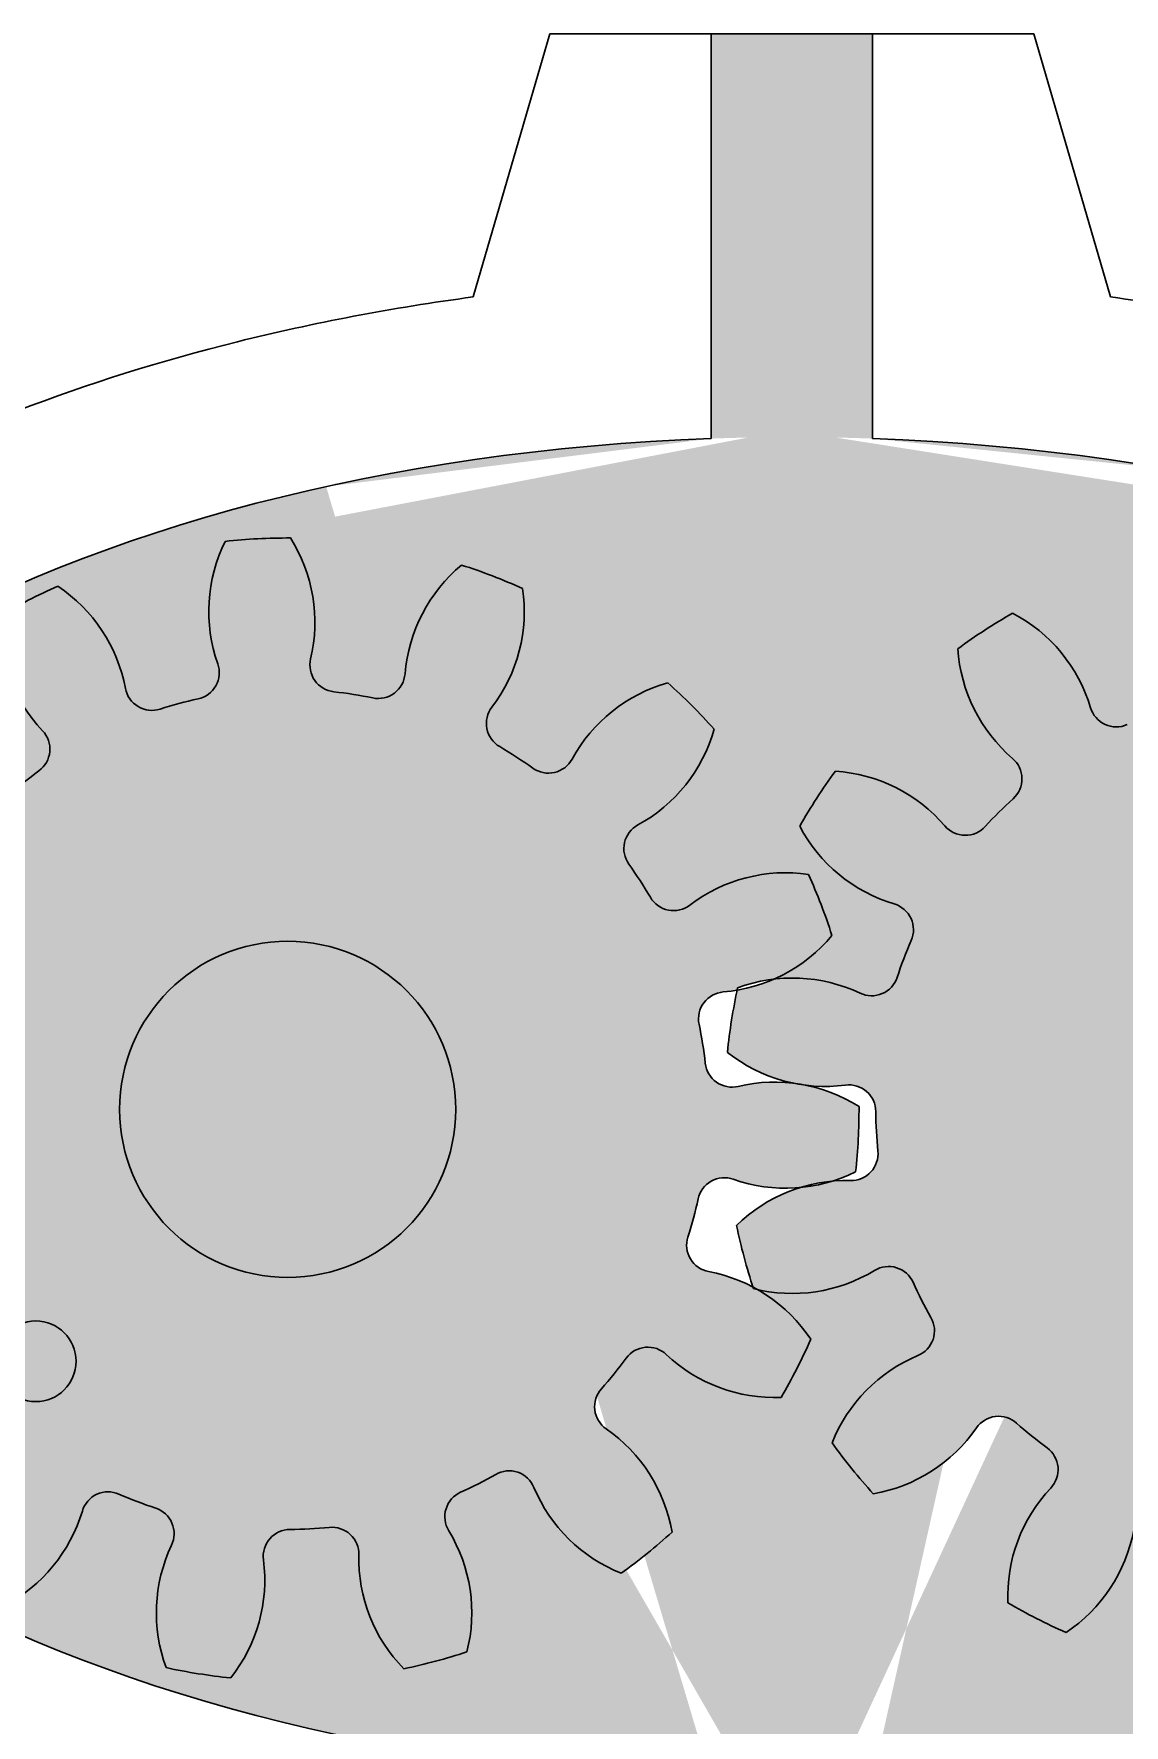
# Model space of a CAD drawing. Header units: millimetres. Extents: x -30196 to -29646, y -21694 to -21274.
# Drawn here: x -29963.09 to -29942.81, y -21410.48 to -21379.03 of the extents above; entities that cross this region are included whole.
import ezdxf

# ---------------------------------------------------------------- set-up
doc = ezdxf.new("R2010")
doc.units = ezdxf.units.MM
doc.layers.add('AM_8', color=1, linetype='Continuous', lineweight=25)

# ---------------------------------------------------------------- blocks, each defined once
blk = doc.blocks.new('e2')
at = {"lineweight": 30}
for centre, radius in [((0, 6.625), 0.75), ((0, 0), 3.125)]:
    blk.add_circle(centre, radius, dxfattribs=at)
at = {"color": 6, "lineweight": 30}
for centre, radius, start, end in [((0, 9.375), 2.93314621950437, 162.6540794131785, 208.362387718167), ((0, 0), 10.625, 122.7217919400385, 129.2782080599219), ((-6.966982738849765, 6.273099434616597), 2.93314621950437, 19.63761228198677, 65.345920586793), ((-3.813156028834783, 8.564488665400859), 2.93314621950437, 186.6540794132459, 232.3623877181557), ((-3.021033443939814, 7.744095375226607), 0.5, 291.3111536980895, 28.36238771816699), ((-3.733518465931411, 7.426876605582947), 0.5, 199.6376122819867, 296.6888463020224), ((0, 0), 7.8125, 111.3111536980895, 116.6888463020224), ((-5.909658736673009, 5.845818151985441), 0.5, 315.3111536980223, 52.36238771815568), ((0, 0), 10.625, 146.721791939949, 153.2782080599659), ((-8.916154840266245, 2.897034322264517), 2.93314621950437, 43.63761228185203, 89.34592058683705), ((0, 0), 7.8125, 135.3111536980223, 140.6888463020146), ((-6.966982738849765, 6.273099434616597), 2.93314621950437, 210.6540794131534, 256.3623877181242), ((-6.431521694670664, 5.266230619807175), 0.5, 223.6376122818521, 320.6888463020146), ((-7.776450346274942, 2.936745862669341), 0.5, 339.3111536980178, 76.36238771812424), ((0, 0), 7.8125, 159.3111536980179, 164.6888463019964), ((-9.323642769079015, -0.9799543431327038), 2.93314621950437, 67.63761228184867, 113.3459205869055), ((-8.017456393856264, 2.195005517667596), 0.5, 247.6376122818487, 344.6888463019965), ((0, 0), 10.625, 170.7217919400866, 177.2782080598584), ((-8.916154840266245, 2.897034322264517), 2.93314621950437, 234.6540794130817, 280.3623877180716), ((-8.298623044174747, -0.4801164657947083), 0.5, 3.311153698048589, 100.3623877180716), ((0, 0), 7.8125, 183.3111536980486, 188.6888463020397), ((0, 0), 7.8125, 351.3111536979603, 356.6888463019514), ((-8.217100046244013, -1.255755979484093), 0.5, 271.6376122819939, 8.68884630203973), ((8.217100046244013, -1.255755979484093), 0.5, 171.3111536979603, 268.3623877180061), ((-8.118988160480512, -4.6875), 2.93314621950437, 91.63761228199394, 137.3459205867088), ((8.118988160480512, -4.6875), 2.93314621950437, 42.65407941329116, 88.36238771800606), ((0, 0), 10.625, 194.7217919401221, 201.2782080599105), ((0, 0), 10.625, 338.7217919400895, 345.2782080598779), ((-9.323642769079015, -0.9799543431327038), 2.93314621950437, 258.654079413144, 304.3623877181518), ((-7.385888427110331, -3.813962295604142), 0.5, 27.3111536980692, 124.3623877181518), ((7.385888427110331, -3.813962295604142), 0.5, 55.63761228184823, 152.6888463019308), ((9.323642769079015, -0.9799543431327038), 2.93314621950437, 235.6376122818482, 281.3459205868559), ((0, 0), 7.8125, 207.3111536980692, 212.688846302026), ((0, 0), 7.8125, 327.311153697974, 332.6888463019308), ((-6.995932450627151, -4.489385859593312), 0.5, 295.6376122819009, 32.68884630202601), ((6.995932450627151, -4.489385859593312), 0.5, 147.311153697974, 244.3623877180991), ((-5.510486740240594, -7.584534322264517), 2.93314621950437, 115.6376122819009, 161.3459205867765), ((5.510486740240594, -7.584534322264517), 2.93314621950437, 18.65407941322349, 64.36238771809907), ((-8.118988160480512, -4.6875), 2.93314621950437, 282.6540794131773, 328.3623877180731), ((-5.196066602307837, -6.488339395746152), 0.5, 51.31115369800138, 148.3623877180731), ((0, 0), 7.8125, 231.3111536980014, 236.6888463019745), ((0, 0), 7.8125, 303.3111536980255, 308.6888463019986), ((5.196066602307837, -6.488339395746152), 0.5, 31.63761228192687, 128.6888463019986), ((8.118988160480512, -4.6875), 2.93314621950437, 211.6376122819269, 257.3459205868227), ((-4.565104578243336, -6.946760139788239), 0.5, 319.6376122819569, 56.68884630197451), ((4.565104578243336, -6.946760139788239), 0.5, 123.3111536980255, 220.3623877180431), ((0, 0), 10.625, 218.7217919400437, 225.2782080599095), ((0, 0), 10.625, 314.7217919400905, 321.2782080599563), ((-1.94917210141648, -9.170133756877476), 2.93314621950437, 139.637612281957, 185.3459205867506), ((-2.107797657183255, -8.040823669649399), 0.5, 75.3111536980353, 172.3623877181136), ((2.107797657183255, -8.040823669649399), 0.5, 7.637612281886358, 104.6888463019647), ((1.94917210141648, -9.170133756877476), 2.93314621950437, 354.6540794132494, 40.36238771804305), ((0, 0), 7.8125, 255.3111536980353, 260.6888463020459), ((-1.344928651607916, -8.202976482480153), 0.5, 343.637612281947, 80.68884630204585), ((1.344928651604278, -8.202976482480153), 0.5, 99.31115369795415, 196.362387718053), ((0, 0), 7.8125, 279.3111536979541, 284.6888463019647), ((-5.510486740240594, -7.584534322264517), 2.93314621950437, 306.6540794132307, 352.3623877181136), ((5.510486740240594, -7.584534322264517), 2.93314621950437, 187.6376122818864, 233.3459205867693), ((1.94917210141648, -9.170133756877476), 2.93314621950437, 163.637612281947, 209.3459205868645), ((-1.94917210141648, -9.170133756877476), 2.93314621950437, 330.6540794131356, 16.36238771805299), ((0, 0), 10.625, 242.7217919400751, 249.2782080600118), ((0, 0), 10.625, 290.7217919399882, 297.2782080599249), ((0, 0), 10.625, 266.7217919400488, 273.2782080599512)]:
    blk.add_arc(centre, radius, start, end, dxfattribs=at)
blk = doc.blocks.new('e1')
at = {"color": 6, "lineweight": 30}
for centre, radius, start, end in [((9.323642769079015, 0.9799543431327038), 2.93314621950437, 78.65407941314403, 124.3623877181518), ((0, 0), 10.625, 14.72179194012215, 21.27820805991046), ((8.118988160480512, 4.6875), 2.93314621950437, 271.6376122819939, 317.3459205867088), ((8.217100046244013, 1.255755979484093), 0.5, 91.63761228199394, 188.6888463020397), ((0, 0), 7.8125, 3.311153698048589, 8.68884630203973), ((8.298623044174747, 0.4801164657947083), 0.5, 183.3111536980486, 280.3623877180716), ((8.916154840266245, -2.897034322264517), 2.93314621950437, 54.65407941308165, 100.3623877180716), ((0, 0), 10.625, 350.7217919400866, 357.2782080598583), ((8.017456393856264, -2.195005517667596), 0.5, 67.63761228184867, 164.6888463019964), ((9.323642769079015, 0.9799543431327038), 2.93314621950437, 247.6376122818487, 293.3459205869054), ((0, 0), 7.8125, 339.3111536980178, 344.6888463019965), ((7.776450346274942, -2.936745862669341), 0.5, 159.3111536980179, 256.3623877181242), ((6.966982738849765, -6.273099434616597), 2.93314621950437, 30.65407941315344, 76.36238771812424), ((0, 0), 7.8125, 315.3111536980223, 320.6888463020146), ((6.431521694670664, -5.266230619807175), 0.5, 43.63761228185203, 140.6888463020146), ((8.916154840266245, -2.897034322264517), 2.93314621950437, 223.6376122818521, 269.3459205868371), ((0, 0), 10.625, 326.721791939949, 333.2782080599659), ((5.909658736673009, -5.845818151985441), 0.5, 135.3111536980223, 232.3623877181557), ((3.813156028834783, -8.564488665400859), 2.93314621950437, 6.65407941324589, 52.36238771815568), ((0, 0), 7.8125, 291.3111536980895, 296.6888463020224), ((3.733518465931411, -7.426876605579309), 0.5, 19.63761228198677, 116.6888463020224), ((-3.021033443939814, -7.744095375226607), 0.5, 331.6376122818331, 68.68884630191054), ((3.021033443939814, -7.744095375226607), 0.5, 111.3111536980895, 208.362387718167), ((6.966982738849765, -6.273099434616597), 2.93314621950437, 199.6376122819867, 245.345920586793), ((-0.3899559764831793, -8.303348155193817), 0.5, 87.31115369798731, 184.3623877180185), ((0, 0), 7.8125, 267.3111536979873, 272.6888463020127), ((0.3899559764831793, -8.303348155193817), 0.5, 355.6376122819815, 92.68884630201268), ((0, -9.375), 2.93314621950437, 151.637612281833, 197.3459205868215), ((0, -9.375), 2.93314621950437, 342.6540794131785, 28.36238771816699), ((-3.813156028834783, -8.564488665400859), 2.93314621950437, 318.6540794130806, 4.362387718018495), ((3.813156028834783, -8.564488665400859), 2.93314621950437, 175.6376122819815, 221.3459205869194), ((0, 0), 10.625, 302.7217919400385, 309.278208059922), ((0, 0), 10.625, 254.7217919401619, 261.2782080599951), ((0, 0), 10.625, 278.7217919400049, 285.278208059838)]:
    blk.add_arc(centre, radius, start, end, dxfattribs=at)
blk = doc.blocks.new('bloque')
at = {"lineweight": 30}
for p, q in [((0, 0), (-1.424977175935055, -4.892827157724241)), ((0, 0), (3, 0)), ((3, -7.526611502686137), (3, 0)), ((9, 0), (6, 0)), ((6, -7.526611502686137), (6, 0)), ((9, 0), (10.42489395416123, -4.892804138606152))]:
    blk.add_line(p, q, dxfattribs=at)
for start_param, end_param in [(4.777652692010582, 7.788717922348591), (7.919245345600376, 10.93031057593838)]:
    blk.add_ellipse((4.5, -20), major_axis=(-23, 0), ratio=0.5434782608695652, start_param=start_param, end_param=end_param, dxfattribs=at)
for points, knots in [([(-1.424977175935055, -4.892827157724241), (-2.92374984307753, -5.094320627144043), (-4.392543210138683, -5.37289196643178), (-8.645255426174117, -6.432437170700723), (-11.2722842330586, -7.435612314020545), (-15.06521450265427, -9.576656324050418), (-16.42673611589998, -10.55964519811459), (-18.45257975888308, -12.5020210928742), (-19.2043971713465, -13.40395006135441), (-20.38446822525293, -15.28782868452981), (-20.82888504589209, -16.25887438888094), (-21.39614839488422, -18.26121229485216), (-21.52762151860225, -19.2867053509035), (-21.46811855664782, -21.1458688821258), (-21.33368845879158, -21.9808187348608), (-20.86420823950903, -23.59477951697045), (-20.53031170042595, -24.37622394878417), (-19.45885908504715, -26.28472960739964), (-18.59953166810374, -27.35660344953067), (-16.57421024594078, -29.30050777413999), (-15.40496793785496, -30.17388008857233), (-12.10905730452941, -32.15533259020231), (-9.808747943650815, -33.13010370212942), (-5.441579504138645, -34.41730362859744), (-3.460828524464887, -34.83351373885307), (-1.425005756125756, -35.10717429929355)], [4.954980096992549, 4.954980096992549, 4.954980096992549, 4.954980096992549, 5.14224467141907, 5.14224467141907, 5.516773820272112, 5.516773820272112, 5.767563485023053, 5.767563485023053, 5.95497249159128, 5.95497249159128, 6.130104256674407, 6.130104256674407, 6.300325975215877, 6.300325975215877, 6.439882453339902, 6.439882453339902, 6.579438931463926, 6.579438931463926, 6.798754017790848, 6.798754017790848, 7.018069104117769, 7.018069104117769, 7.357002176123697, 7.357002176123697, 7.611391200057779, 7.611391200057779, 7.611391200057779, 7.611391200057779]), ([(10.42484451019845, -35.10721209830444), (11.91441853527067, -34.9068641142585), (13.37476723344298, -34.63041601725854), (17.60397979476693, -33.57988480106724), (20.21743791006884, -32.58656714215249), (24.03887028022291, -30.44389416907143), (25.43005596462899, -29.44168081774114), (27.48327340827018, -27.46528783822941), (28.23970494886089, -26.55134600424572), (29.46082918450702, -24.57781510845962), (29.92387908352248, -23.51846923797348), (30.42896334717079, -21.4971483727677), (30.52938015871405, -20.55217227409958), (30.45429271303874, -18.67053218636283), (30.28018119927947, -17.73616319130815), (29.68508334348371, -15.94137466405664), (29.26602055037438, -15.08148981551494), (28.22842159468564, -13.46177991677541), (27.6107926939294, -12.70129756363167), (26.21175471477909, -11.28181722449881), (25.42976790881221, -10.62186350349293), (22.98932009575583, -8.871309958620259), (21.15437719173133, -7.901518086306169), (17.13338834466049, -6.310230845701881), (14.94523935265534, -5.689449643919943), (11.92227924005419, -5.114576721487538), (11.17735176515271, -4.993993081028748), (10.42489395416123, -4.892804138606152)], [8.096574817785179, 8.096574817785179, 8.096574817785179, 8.096574817785179, 8.282704379671472, 8.282704379671472, 8.654963503444058, 8.654963503444058, 8.910868821484426, 8.910868821484426, 9.100243749331254, 9.100243749331254, 9.289618677178082, 9.289618677178082, 9.446354838403028, 9.446354838403028, 9.603090999627975, 9.603090999627975, 9.759827160852922, 9.759827160852922, 9.916563322077868, 9.916563322077868, 10.07329948330282, 10.07329948330282, 10.36613573622064, 10.36613573622064, 10.65897198913847, 10.65897198913847, 10.75298325868008, 10.75298325868008, 10.75298325868008, 10.75298325868008])]:
    blk.add_open_spline(points, degree=3, knots=knots, dxfattribs=at)

msp = doc.modelspace()

# ---------------------------------------------------------------- hatches: boundary and pattern name
at = {"layer": 'AM_8'}
h = msp.add_hatch(color=256, dxfattribs=at)
edge = h.paths.add_edge_path()
edge.add_arc((-29939.61425146647, -21399.02862589493), 7.8125, 132.3111536979901, 137.688846301992)
edge.add_arc((-29945.76134576889, -21393.43301262318), 0.5, 220.6376122810968, 317.68884630193065, ccw=False)
edge.add_arc((-29948.36656796488, -21395.66892636795), 2.93314621950437, 40.63761228199287, 86.34592058691814)
edge.add_arc((-29939.61425146647, -21399.02862589493), 10.625, 143.7217919400791, 150.2782080599522)
edge.add_arc((-29946.24337754009, -21392.39949982131), 2.93314621950437, 207.6540794132247, 253.3623877180488)
edge.add_arc((-29947.22634705485, -21395.68891677536), 0.5, -23.688846303049786, 73.36238771845728, ccw=False)
edge.add_arc((-29939.61425146647, -21399.02862589493), 7.8125, 156.3111536980932, 161.688846301994)
edge.add_arc((-29947.50584250225, -21396.41702730904), 0.5, 244.6376122811592, 341.6888463021008, ccw=False)
edge.add_arc((-29948.97640335479, -21399.51927548471), 2.93314621950437, 64.6376122819356, 96.67383844714716)
edge.add_arc((-29950.50171489198, -21393.92263494167), 2.93314621950437, 293.8164833529543, 320.3459205869374)
edge.add_arc((-29958.36425146647, -21399.02862589494), 10.625, 17.72179194007453, 24.27820805995537)
edge.add_arc((-29949.10467327339, -21397.56205278519), 2.93314621950437, 81.65407941329197, 127.3623877180206)
edge.add_arc((-29951.18809250657, -21394.83334296857), 0.5, 210.3111536979036, 307.3623877181894, ccw=False)
edge.add_arc((-29958.36425146647, -21399.02862589494), 7.8125, 30.31115369803434, 35.68884630197336)
edge.add_arc((-29951.61286300003, -21394.17925376803), 0.5, 118.63761228231681, 215.6888463020827, ccw=False)
edge.add_arc((-29953.2582605132, -21391.16608932045), 2.93314621950437, 298.63761228197, 344.3459205868692)
edge.add_arc((-29958.36425146647, -21399.02862589494), 10.625, 41.72179194005035, 48.2782080599366)
edge.add_arc((-29950.50171489198, -21393.92263494167), 2.93314621950437, 105.65407941315, 151.3623877179959)
edge.add_arc((-29953.51487933955, -21392.2772374285), 0.5, 234.3111536984992, 331.3623877180491, ccw=False)
edge.add_arc((-29958.36425146647, -21399.02862589494), 7.8125, 54.31115369795217, 59.68884630197913)
edge.add_arc((-29954.1689685401, -21391.85246693504), 0.5, 142.637612282395, 239.688846301886, ccw=False)
edge.add_arc((-29956.89767835672, -21389.76904770186), 2.93314621950437, 322.6376122818797, 368.3459205867474)
edge.add_arc((-29958.36425146647, -21399.02862589494), 10.625, 65.72179193999905, 72.27820805995688)
edge.add_arc((-29953.2582605132, -21391.16608932045), 2.93314621950437, 129.6540794132173, 175.3623877180168)
edge.add_arc((-29956.68016666845, -21390.88850828872), 0.5, 258.3111536974504, 355.3623877181755, ccw=False)
edge.add_arc((-29958.36425146647, -21399.02862589494), 7.8125, 78.31115369803803, 83.68884630198114)
edge.add_arc((-29957.45047661108, -21390.76650317958), 0.5, 166.6376122822001, 263.6888463020471, ccw=False)
edge.add_arc((-29960.79068001431, -21389.97307127348), 2.93314621950437, 346.6376122819193, 392.3459205868536)
edge.add_arc((-29958.36425146647, -21399.02862589494), 10.625, 89.72179194008099, 96.27820805995691)
edge.add_arc((-29956.89767835672, -21389.76904770186), 2.93314621950437, 153.6540794132856, 199.3623877179851)
edge.add_arc((-29960.13664755835, -21390.90727943369), 0.5, -77.6888463017089, 19.362387718009415, ccw=False)
edge.add_arc((-29958.36425146647, -21399.02862589494), 7.8125, 102.3111536979854, 107.6888463019957)
edge.add_arc((-29960.88998465595, -21391.10913550063), 0.5, 190.6376122824313, 287.6888463022643, ccw=False)
edge.add_arc((-29964.26413013256, -21391.74288250628), 2.93314621950437, 10.63761228184604, 56.34592058680513)
edge.add_line((-29962.63864659075, -21389.30133586526), (-29962.76314985592, -21389.01800235614))
edge.add_ellipse((-29948.98925146646, -21399.02862589494), major_axis=(23, 0), ratio=0.5434782608695652, start_angle=93.73933523152238, end_angle=126.78866297668921, ccw=False)
edge.add_line((-29950.48925146646, -21386.55523739763), (-29950.48925146646, -21379.02862589494))
edge.add_line((-29950.48925146646, -21379.02862589494), (-29947.48925146646, -21379.02862589494))
edge.add_line((-29947.48925146646, -21379.02862589494), (-29947.48925146646, -21386.55523739763))
edge.add_ellipse((-29948.98925146646, -21399.02862589494), major_axis=(23, 0), ratio=0.5434782608695652, start_angle=59.70366953337128, end_angle=86.26066476847751, ccw=False)
edge.add_line((-29937.3863879631, -21388.23577762582), (-29937.45567944821, -21388.62520377325))
edge.add_arc((-29935.35809053141, -21390.67543973067), 2.93314621950437, 135.6540794131845, 181.3623877180565)
edge.add_arc((-29938.79026624537, -21390.75706590873), 0.5, -95.68884630191462, 1.3623877179056194, ccw=False)
edge.add_arc((-29939.61425146647, -21399.02862589493), 7.8125, 84.31115369798388, 89.68884630200058)
edge.add_arc((-29939.56910935612, -21390.71624847088), 0.5, 172.6376122824488, 269.68884630227376, ccw=False)
edge.add_arc((-29942.97395099346, -21390.27630939652), 2.93314621950437, 352.6376122818319, 398.3459205868756)
edge.add_arc((-29939.61425146647, -21399.02862589493), 10.625, 95.7217919400744, 102.2782080599633)
edge.add_arc((-29939.12360187669, -21389.66647400661), 2.93314621950437, 159.6540794132222, 205.3623877181895)
edge.add_arc((-29942.22585005236, -21391.13703485915), 0.5, -71.68884630157402, 25.362387718107016, ccw=False)
edge.add_arc((-29939.61425146647, -21399.02862589493), 7.8125, 108.3111536979723, 113.6888463019664)
edge.add_arc((-29942.95396058604, -21391.41653030656), 0.5, 196.6376122823416, 293.6888463021188, ccw=False)
edge.add_arc((-29946.24337754009, -21392.39949982131), 2.93314621950437, 16.63761228181503, 62.34592058699111)
edge.add_arc((-29939.61425146647, -21399.02862589493), 10.625, 119.7217919401621, 126.2782080599209)
edge.add_arc((-29942.97395099346, -21390.27630939652), 2.93314621950437, 183.6540794130818, 229.3623877181536)
edge.add_arc((-29945.20986473822, -21392.88153159251), 0.5, -47.68884630165002, 49.36238771804392, ccw=False)
h = msp.add_hatch(color=4, dxfattribs=at)
edge = h.paths.add_edge_path()
edge.add_arc((-29951.07850807781, -21404.92850456103), 2.93314621950437, 202.6376122818162, 248.3459205868626)
edge.add_arc((-29958.36425146647, -21399.02862589494), 10.625, 305.7217919400875, 312.2782080599392)
edge.add_arc((-29954.10809053141, -21407.3818120592), 2.93314621950437, 9.654079413078014, 55.3623877181037)
edge.add_arc((-29952.1567452287, -21404.55714491526), 0.5, 138.3111536970682, 235.3623877177321, ccw=False)
edge.add_arc((-29958.36425146647, -21399.02862589494), 7.8125, 318.3111536980512, 323.6888463020019)
edge.add_arc((-29951.66593073347, -21403.95103949072), 0.5, 46.63761228148633, 143.6888463023534, ccw=False)
edge.add_arc((-29949.30869684501, -21401.45505444278), 2.93314621950437, 226.6376122819628, 272.3459205869411)
edge.add_arc((-29958.36425146647, -21399.02862589494), 10.625, 329.7217919401145, 336.2782080599304)
edge.add_arc((-29951.07850807781, -21404.92850456103), 2.93314621950437, 33.65407941319487, 60.36088839552434)
edge.add_arc((-29948.97640335479, -21399.51927548471), 2.93314621950437, 257.1654176263754, 301.3623877180794)
edge.add_arc((-29947.18962515399, -21402.45081375423), 0.5, 24.311153698042915, 121.36238771801919, ccw=False)
edge.add_arc((-29939.61425146647, -21399.02862589493), 7.8125, 204.3111536980215, 209.6888463019546)
edge.add_arc((-29946.83555253672, -21403.14572039261), 0.5, -67.36238771796002, 29.688846302399895, ccw=False)
edge.add_arc((-29945.51413013256, -21406.31436928359), 2.93314621950437, 112.6376122818162, 158.3459205868626)
edge.add_arc((-29939.61425146647, -21399.02862589493), 10.625, 215.7217919400875, 222.2782080599392)
edge.add_arc((-29947.96743763073, -21403.28478682999), 2.93314621950437, 279.654079413078, 325.3623877180633)
edge.add_arc((-29945.14277048679, -21405.2361321327), 0.5, 48.31115369706822, 145.3623877179691, ccw=False)
edge.add_arc((-29939.61425146647, -21399.02862589493), 7.8125, 228.3111536980512, 233.6888463020019)
edge.add_arc((-29944.53666506225, -21405.72694662793), 0.5, -43.36238771851362, 53.688846302353284, ccw=False)
edge.add_arc((-29942.04068001431, -21408.08418051639), 2.93314621950437, 136.6376122819628, 182.3459205869411)
edge.add_arc((-29939.61425146647, -21399.02862589493), 10.625, 239.7217919401145, 246.2782080599303)
edge.add_arc((-29945.51413013256, -21406.31436928359), 2.93314621950437, 303.6540794131949, 349.3623877180841)
edge.add_arc((-29942.13998465595, -21406.94811628924), 0.5, 72.31115369654412, 169.3623877179785, ccw=False)
edge.add_arc((-29939.61425146647, -21399.02862589493), 7.8125, 252.3111536980805, 257.6888463019941)
edge.add_arc((-29941.38664755835, -21407.14997235618), 0.5, -19.362387717222816, 77.68884630202729, ccw=False)
edge.add_arc((-29938.14767835672, -21408.28820408801), 2.93314621950437, 160.6376122818808, 206.3459205868417)
edge.add_arc((-29939.61425146647, -21399.02862589493), 10.625, 263.7217919400474, 270.2782080599386)
edge.add_arc((-29942.04068001431, -21408.08418051639), 2.93314621950437, 327.6540794131844, 373.3623877180642)
edge.add_arc((-29938.70047661108, -21407.2907486103), 0.5, 96.31115369836732, 193.3623877178963, ccw=False)
edge.add_arc((-29939.61425146647, -21399.02862589493), 7.8125, 276.3111536979923, 281.6888463019881)
edge.add_arc((-29937.93016666845, -21407.16874350116), 0.5, 4.637612282273722, 101.68884630214143, ccw=False)
edge.add_arc((-29934.5082605132, -21406.89116246942), 2.93314621950437, 184.6376122819066, 230.3459205869375)
edge.add_arc((-29939.61425146647, -21399.02862589493), 10.625, 287.7217919400745, 294.2782080599554)
edge.add_arc((-29938.14767835672, -21408.28820408801), 2.93314621950437, 351.6540794132919, 397.3623877180206)
edge.add_arc((-29935.4189685401, -21406.20478485483), 0.5, 120.31115369790359, 217.3623877181894, ccw=False)
edge.add_arc((-29939.61425146647, -21399.02862589493), 7.8125, 300.3111536980343, 305.6888463020106)
edge.add_arc((-29934.76487933955, -21405.78001436137), 0.5, 28.637612282150712, 125.68884630208271, ccw=False)
edge.add_arc((-29931.75171489198, -21404.1346168482), 2.93314621950437, 208.63761228197, 254.3459205868692)
edge.add_arc((-29939.61425146647, -21399.02862589493), 10.625, 311.7217919400504, 318.2782080599366)
edge.add_arc((-29934.5082605132, -21406.89116246942), 2.93314621950437, 15.65407941314998, 61.36238771796758)
edge.add_arc((-29932.86286300003, -21403.87799802185), 0.5, 144.3111536990809, 241.3623877180491, ccw=False)
edge.add_arc((-29939.61425146647, -21399.02862589493), 7.8125, 324.3111536979522, 329.6888463019791)
edge.add_arc((-29932.43809250657, -21403.22390882131), 0.5, 52.637612282395025, 149.688846301886, ccw=False)
edge.add_arc((-29930.35467327339, -21400.49519900469), 2.93314621950437, 232.6376122818797, 278.3459205867474)
edge.add_arc((-29939.61425146647, -21399.02862589493), 10.625, 335.721791939999, 342.2782080599314)
edge.add_arc((-29931.75171489198, -21404.1346168482), 2.93314621950437, 39.65407941301724, 85.36238771801682)
edge.add_arc((-29931.47413386025, -21400.71271069295), 0.5, 168.3111536974504, 265.36238771817546, ccw=False)
edge.add_arc((-29939.61425146647, -21399.02862589493), 7.8125, 348.3111536980381, 353.6888463019811)
edge.add_arc((-29931.35212875111, -21399.94240075032), 0.5, 76.63761228220011, 173.6888463020471, ccw=False)
edge.add_arc((-29930.55869684501, -21396.6021973471), 2.93314621950437, 256.6376122819193, 302.3459205868536)
edge.add_arc((-29939.61425146647, -21399.02862589493), 10.625, 359.7217919400809, 366.2782080599569)
edge.add_arc((-29930.35467327339, -21400.49519900469), 2.93314621950437, 63.65407941328566, 109.3623877179851)
edge.add_arc((-29931.49290500522, -21397.25622980305), 0.5, 192.3111536982911, 289.36238771800936, ccw=False)
edge.add_arc((-29939.61425146647, -21399.02862589493), 7.8125, 12.31115369798546, 17.6888463019957)
edge.add_arc((-29931.69476107216, -21396.50289270545), 0.5, 100.63761228243118, 197.6888463022643, ccw=False)
edge.add_arc((-29932.32850807781, -21393.12874722884), 2.93314621950437, 280.637612281846, 326.3459205868249)
edge.add_arc((-29939.61425146647, -21399.02862589493), 10.625, 23.72179194009551, 30.27820805996594)
edge.add_arc((-29930.55869684501, -21396.6021973471), 2.93314621950437, 87.65407941328058, 133.3623877181319)
edge.add_arc((-29932.91593073347, -21394.10621229916), 0.5, 216.3111536982294, 313.3623877179581, ccw=False)
edge.add_arc((-29939.61425146647, -21399.02862589493), 7.8125, 36.3111536979608, 41.68884630200638)
edge.add_arc((-29933.4067452287, -21393.50010687461), 0.5, 124.6376122822679, 221.6888463020319, ccw=False)
edge.add_arc((-29935.35809053141, -21390.67543973067), 2.93314621950437, 304.6376122818963, 350.3459205870607)
edge.add_arc((-29939.61425146636, -21399.0286258948), 10.62499999982308, 47.72179194013462, 53.35289369541317)
edge.add_arc((-29932.87559170653, -21392.75883527497), 2.289573104635588, 99.97914953868988, 160.6383961482626)
edge.add_arc((-29935.49715696879, -21391.80732482469), 0.5, 240.3111536983244, 337.36238771850526, ccw=False)
edge.add_arc((-29939.61425146647, -21399.02862589493), 7.8125, 60.311153697999, 65.68884630197856)
edge.add_arc((-29936.19206360717, -21391.45325220741), 0.5, 148.6376122824148, 245.6888463019572, ccw=False)
edge.add_arc((-29939.12360187669, -21389.66647400661), 2.93314621950437, 328.6376122818466, 374.3459205867367)
edge.add_arc((-29939.61425146647, -21399.02862589493), 10.625, 71.72179194003985, 78.27820805994182)
edge.add_line((-29937.45567944821, -21388.62520377325), (-29937.3863879631, -21388.23577762582))
edge.add_ellipse((-29948.98925146646, -21399.02862589494), major_axis=(23, 0), ratio=0.5434782608695652, start_angle=273.7393352315225, end_angle=419.70366953337134, ccw=False)
edge.add_line((-29947.48925146646, -21411.50201439226), (-29947.48925146646, -21419.02862589494))
edge.add_line((-29947.48925146646, -21419.02862589494), (-29950.48925146646, -21419.02862589494))
edge.add_line((-29950.48925146646, -21419.02862589494), (-29950.48925146646, -21411.50201439226))
edge.add_ellipse((-29948.98925146646, -21399.02862589494), major_axis=(23, 0), ratio=0.5434782608695652, start_angle=126.78866297668921, end_angle=266.2606647684775, ccw=False)
edge.add_line((-29962.76314985592, -21389.01800235614), (-29962.63864659075, -21389.30133586526))
edge.add_arc((-29958.36425146647, -21399.02862589494), 10.625, 113.7217919400955, 120.2782080599659)
edge.add_arc((-29960.79068001431, -21389.97307127348), 2.93314621950437, 177.6540794132806, 223.3623877181319)
edge.add_arc((-29963.28666506225, -21392.33030516194), 0.5, -53.688846301770525, 43.362387717958086, ccw=False)
edge.add_arc((-29958.36425146647, -21399.02862589494), 7.8125, 126.3111536979608, 131.6888463020064)
edge.add_arc((-29963.89277048679, -21392.82111965717), 0.5, 214.6376122822679, 311.6888463020319, ccw=False)
edge.add_arc((-29966.71743763073, -21394.77246495988), 2.93314621950437, 34.6376122818963, 80.3459205871188)
edge.add_arc((-29958.36425146666, -21399.02862589477), 10.62499999974242, 137.7217919401557, 143.2924475083939)
edge.add_arc((-29964.65047458483, -21392.31426908264), 2.261209019701503, 189.2498516159429, 250.8270681130204)
edge.add_arc((-29965.58555253672, -21394.91153139726), 0.5, -29.688846301675483, 67.36238771850532, ccw=False)
edge.add_arc((-29958.36425146647, -21399.02862589494), 7.8125, 150.311153697999, 155.6888463019786)
edge.add_arc((-29965.93962515399, -21395.60643803564), 0.5, 238.6376122824148, 335.6888463019572, ccw=False)
edge.add_arc((-29967.72640335479, -21398.53797630516), 2.93314621950437, 58.63761228184666, 104.3459205867368)
edge.add_arc((-29958.36425146647, -21399.02862589494), 10.625, 161.7217919400399, 168.2782080599418)
edge.add_arc((-29966.71743763073, -21394.77246495988), 2.93314621950437, 225.6540794131845, 271.3623877180565)
edge.add_arc((-29966.63581145268, -21398.20464067384), 0.5, -5.688846301914623, 91.36238771790562, ccw=False)
edge.add_arc((-29958.36425146647, -21399.02862589494), 7.8125, 174.3111536979839, 179.6888463020006)
edge.add_arc((-29966.67662889052, -21398.98348378459), 0.5, 262.6376122824488, 359.68884630227376, ccw=False)
edge.add_arc((-29967.11656796488, -21402.38832542193), 2.93314621950437, 82.63761228183192, 128.3459205868756)
edge.add_arc((-29958.36425146647, -21399.02862589494), 10.625, 185.7217919400744, 192.2782080599633)
edge.add_arc((-29967.72640335479, -21398.53797630516), 2.93314621950437, 249.6540794132222, 295.3623877181591)
edge.add_arc((-29966.25584250226, -21401.64022448084), 0.5, 18.311153698690816, 115.36238771773029, ccw=False)
edge.add_arc((-29958.36425146647, -21399.02862589494), 7.8125, 198.3111536979723, 203.6888463019663)
edge.add_arc((-29965.97634705485, -21402.36833501451), 0.5, -73.36238771765841, 23.68884630211869, ccw=False)
edge.add_arc((-29964.99337754009, -21405.65775196856), 2.93314621950437, 106.637612281815, 152.3459205869911)
edge.add_arc((-29958.36425146647, -21399.02862589494), 10.625, 209.7217919401621, 216.2782080599209)
edge.add_arc((-29967.11656796488, -21402.38832542193), 2.93314621950437, 273.6540794130818, 319.3623877181536)
edge.add_arc((-29964.51134576889, -21404.62423916669), 0.5, 42.31115369834998, 139.3623877180439, ccw=False)
edge.add_arc((-29958.36425146647, -21399.02862589494), 7.8125, 222.31115369799, 227.688846301992)
edge.add_arc((-29963.95986473822, -21405.17572019736), 0.5, -49.36238771890322, 47.68884630193071, ccw=False)
edge.add_arc((-29961.72395099346, -21407.78094239335), 2.93314621950437, 130.6376122819929, 176.345920586719)
edge.add_arc((-29958.36425146647, -21399.02862589494), 10.625, 233.7217919399969, 240.2782080599522)
edge.add_arc((-29964.99337754009, -21405.65775196856), 2.93314621950437, 297.6540794132247, 343.3623877180488)
edge.add_arc((-29961.70396058604, -21406.64072148332), 0.5, 66.31115369695021, 163.3623877184573, ccw=False)
edge.add_arc((-29958.36425146647, -21399.02862589494), 7.8125, 246.3111536980932, 251.6888463020024)
edge.add_arc((-29960.97585005237, -21406.92021693073), 0.5, -25.362387718285618, 71.68884630170498, ccw=False)
edge.add_arc((-29957.87360187669, -21408.39077778326), 2.93314621950437, 154.6376122819356, 200.3459205867778)
edge.add_arc((-29958.36425146647, -21399.02862589494), 10.625, 257.7217919400367, 264.2782080599432)
edge.add_arc((-29961.72395099346, -21407.78094239335), 2.93314621950437, 321.6540794132242, 367.3623877180362)
edge.add_arc((-29958.31910935612, -21407.34100331899), 0.5, 90.31115369730941, 187.3623877183246, ccw=False)
edge.add_arc((-29958.36425146647, -21399.02862589494), 7.8125, 270.3111536980261, 275.6888463019869)
edge.add_arc((-29957.54026624537, -21407.30018588115), 0.5, -1.3623877170721244, 95.68884630237079, ccw=False)
edge.add_arc((-29954.10809053141, -21407.3818120592), 2.93314621950437, 178.6376122818014, 224.345920586618)
edge.add_arc((-29958.36425146647, -21399.02862589494), 10.625, 281.7217919399581, 288.2782080599167)
edge.add_arc((-29957.87360187669, -21408.39077778326), 2.93314621950437, 345.6540794131591, 391.3623877180793)
edge.add_arc((-29954.94206360717, -21406.60399958246), 0.5, 114.3111536980428, 211.3623877180192, ccw=False)
edge.add_arc((-29958.36425146647, -21399.02862589494), 7.8125, 294.3111536980214, 299.6888463019546)
edge.add_arc((-29954.24715696879, -21406.24992696519), 0.5, 22.63761228203998, 119.68884630239981, ccw=False)
h = msp.add_hatch(color=59, dxfattribs=at)
edge = h.paths.add_edge_path()
edge.add_arc((-29957.54026624537, -21407.30018588115), 0.5000000000018842, -1.3623877179056194, 95.68884630191462, ccw=False)
edge.add_arc((-29954.10809053141, -21407.38181205921), 2.933146219503506, 178.6376122818724, 224.3459205867647)
edge.add_arc((-29958.36425146647, -21399.02862589494), 10.62499999999931, 281.7217919400582, 288.2782080599601)
edge.add_arc((-29957.87360187669, -21408.39077778327), 2.933146219508241, 345.654079413401, 391.3623877182747)
edge.add_arc((-29954.94206360717, -21406.60399958246), 0.5000000000058391, 114.3111536980428, 211.3623877175852, ccw=False)
edge.add_arc((-29958.36425146645, -21399.02862589493), 7.812500000000492, 294.3111536978426, 299.6888463018223)
edge.add_arc((-29954.24715696878, -21406.24992696519), 0.4999999999990156, 22.63761228165521, 119.68884630203769, ccw=False)
edge.add_arc((-29951.07850807781, -21404.92850456103), 2.933146219504011, 202.6376122819092, 248.345920586915)
edge.add_arc((-29958.36425146651, -21399.02862589497), 10.62500000000521, 305.7217919403588, 312.2782080601477)
edge.add_arc((-29954.10809053142, -21407.38181205919), 2.933146219498093, 9.654079412669583, 55.36238771776674)
edge.add_arc((-29952.1567452287, -21404.55714491526), 0.4999999999963591, 138.3111536980021, 235.362387718312, ccw=False)
edge.add_arc((-29958.36425146648, -21399.02862589495), 7.81250000000153, 318.3111536981066, 323.6888463021511)
edge.add_arc((-29951.66593073347, -21403.95103949072), 0.5000000000039106, 46.63761228234512, 143.6888463020174, ccw=False)
edge.add_arc((-29949.308696845, -21401.45505444278), 2.933146219501216, 226.6376122816643, 272.3459205865093)
edge.add_arc((-29958.36425146645, -21399.02862589491), 10.62499999999724, 329.721791939859, 336.2782080597292)
edge.add_arc((-29951.07850807782, -21404.92850456103), 2.933146219504235, 33.65407941293865, 60.36088839526874)
edge.add_arc((-29948.97640335481, -21399.5192754847), 2.933146219502981, 255.65407941352112, 257.1654176267376, ccw=False)
edge.add_arc((-29939.61425146657, -21399.02862589462), 10.62500000000194, 198.1190590441409, 198.278208061691, ccw=False)
edge.add_arc((-29951.07850807781, -21404.92850456103), 2.933146219503068, 62.24094801361669, 79.36238771815397)
edge.add_arc((-29950.44476107216, -21401.55435908443), 0.499999999996943, 162.3111536973385, 259.3623877174918, ccw=False)
edge.add_arc((-29958.36425146648, -21399.02862589497), 7.812500000002401, 342.3111536982829, 347.6888463022923)
edge.add_arc((-29950.24290500523, -21400.80102198682), 0.5000000000022067, 70.63761228159728, 167.68884630162, ccw=False)
edge.add_arc((-29949.10467327338, -21397.56205278519), 2.933146219503283, 250.6376122819478, 275.2846258227858)
edge.add_arc((-29947.96743763073, -21403.28478682999), 2.93314621950484, 95.28462582285653, 107.19443710598529, ccw=False)
edge.add_arc((-29949.1046732734, -21397.56205278519), 2.933146219504591, 287.19443710621, 296.3459205869369)
edge.add_arc((-29958.36425146647, -21399.02862589489), 10.62499999999905, 353.7217919397896, 360.278208059664)
edge.add_arc((-29949.30869684501, -21401.45505444278), 2.933146219504533, 57.65407941308639, 78.64529551718165)
edge.add_arc((-29948.36656796486, -21395.66892636795), 2.933146219507306, 258.645295516903, 262.85860002862216, ccw=False)
edge.add_arc((-29949.308696845, -21401.45505444278), 2.933146219504593, 82.85860002904522, 103.3623877181498)
edge.add_arc((-29950.1021287511, -21398.11485103955), 0.5000000000026024, 186.3111536979071, 283.3623877173943, ccw=False)
edge.add_arc((-29958.36425146646, -21399.02862589496), 7.812500000000438, 6.311153698154388, 11.68884630209802)
edge.add_arc((-29950.22413386025, -21397.34454109692), 0.5000000000013847, 94.63761228182449, 191.6888463025496, ccw=False)
edge.add_arc((-29950.50171489194, -21393.92263494167), 2.933146219499937, 274.6376122811982, 279.7341028482307)
edge.add_arc((-29939.61425146645, -21399.02862589488), 10.62500000000298, 167.7217919403218, 167.9668564604561, ccw=False)
edge.add_arc((-29948.97640335479, -21399.5192754847), 2.933146219501345, 96.67383844722599, 110.34592058686911, ccw=False)
edge.add_arc((-29950.50171489198, -21393.92263494168), 2.933146219502653, 293.8164833530481, 320.3459205868827)
edge.add_arc((-29958.36425146648, -21399.02862589489), 10.62499999999504, 17.72179193977631, 24.2782080597362)
edge.add_arc((-29949.10467327338, -21397.56205278518), 2.933146219509378, 81.6540794134532, 127.3623877183328)
edge.add_arc((-29951.18809250657, -21394.83334296857), 0.499999999999683, 210.3111536979036, 307.3623877172737, ccw=False)
edge.add_arc((-29958.36425146645, -21399.02862589497), 7.812499999999183, 30.31115369828593, 35.68884630231457)
edge.add_arc((-29951.61286300003, -21394.17925376803), 0.500000000003131, 118.63761228195091, 215.6888463009191, ccw=False)
edge.add_arc((-29953.25826051321, -21391.16608932045), 2.933146219509759, 298.6376122820948, 344.3459205868692)
edge.add_arc((-29958.36425146649, -21399.02862589492), 10.62500000000028, 41.72179193992492, 48.27820805981117)
edge.add_arc((-29950.50171489198, -21393.92263494167), 2.933146219505664, 105.65407941315, 151.3623877180923)
edge.add_arc((-29953.51487933956, -21392.2772374285), 0.4999999999983307, 234.3111536982559, 331.3623877180491, ccw=False)
edge.add_arc((-29958.36425146646, -21399.02862589494), 7.812499999999444, 54.31115369804832, 59.6888463020252)
edge.add_arc((-29954.1689685401, -21391.85246693504), 0.5000000000010988, 142.6376122818107, 239.6888463020964, ccw=False)
edge.add_arc((-29956.89767835672, -21389.76904770186), 2.933146219505164, 322.6376122819794, 368.3459205867081)
edge.add_arc((-29958.36425146653, -21399.02862589492), 10.62499999999893, 65.72179193969222, 72.27820805957197)
edge.add_arc((-29953.2582605132, -21391.16608932045), 2.933146219503843, 129.6540794130172, 175.3623877180226)
edge.add_arc((-29956.68016666845, -21390.88850828872), 0.5000000000008705, 258.31115369826693, 355.36238771776, ccw=False)
edge.add_arc((-29958.36425146647, -21399.02862589494), 7.812500000001889, 78.31115369798577, 83.68884630198114)
edge.add_arc((-29957.45047661108, -21390.76650317958), 0.4999999999996478, 166.6376122821037, 263.6888463016328, ccw=False)
edge.add_arc((-29960.7906800143, -21389.97307127348), 2.933146219502533, 346.6376122819885, 392.3459205869136)
edge.add_arc((-29958.36425146648, -21399.02862589494), 10.62500000000302, 89.721791939983, 96.27820805987245)
edge.add_arc((-29956.89767835672, -21389.76904770186), 2.933146219505129, 153.654079413222, 199.3623877181863)
edge.add_arc((-29960.13664755835, -21390.9072794337), 0.4999999999991439, -77.68884630193838, 19.362387717616002, ccw=False)
edge.add_arc((-29958.36425146643, -21399.02862589493), 7.812500000001667, 102.3111536983096, 107.6888463022234)
edge.add_arc((-29960.88998465595, -21391.10913550063), 0.5000000000025793, 190.6376122820215, 287.6888463034559, ccw=False)
edge.add_arc((-29964.26413013256, -21391.74288250628), 2.933146219504153, 10.63761228191588, 56.34592058680513)
edge.add_arc((-29958.36425146646, -21399.02862589493), 10.62499999999829, 113.7217919401393, 120.278208059956)
edge.add_arc((-29960.7906800143, -21389.97307127349), 2.933146219500833, 177.6540794127807, 223.3623877177329)
edge.add_arc((-29963.28666506225, -21392.33030516195), 0.4999999999957841, -53.6888463018596, 43.36238771911991, ccw=False)
edge.add_arc((-29958.36425146647, -21399.02862589494), 7.812499999996171, 126.3111536979766, 131.6888463019288)
edge.add_arc((-29963.89277048679, -21392.82111965717), 0.5000000000018128, 214.637612281794, 311.6888463026205, ccw=False)
edge.add_arc((-29966.71743763074, -21394.77246495987), 2.933146219502828, 34.63761228183782, 80.34592058684001)
edge.add_arc((-29958.36425146661, -21399.02862589471), 10.62499999974276, 137.7217919404473, 143.2924475088177)
edge.add_arc((-29964.65047458482, -21392.31426908265), 2.261209019698847, 189.2498516158668, 250.8270681130773)
edge.add_arc((-29965.58555253672, -21394.91153139725), 0.5000000000004214, -29.688846302761988, 67.36238771757519, ccw=False)
edge.add_arc((-29958.36425146648, -21399.02862589495), 7.812499999998941, 150.3111536979262, 155.6888463018593)
edge.add_arc((-29965.93962515399, -21395.60643803564), 0.5000000000004056, 238.6376122819808, 335.6888463019572, ccw=False)
edge.add_arc((-29967.72640335478, -21398.53797630516), 2.933146219504881, 58.63761228210267, 104.3459205870474)
edge.add_arc((-29958.36425146646, -21399.02862589493), 10.62500000000057, 161.7217919401453, 168.2782080601035)
edge.add_arc((-29966.71743763076, -21394.77246495987), 2.933146219513286, 225.654079413836, 271.3623877186198)
edge.add_arc((-29966.63581145268, -21398.20464067384), 0.4999999999985792, -5.688846302370791, 91.36238771707212, ccw=False)
edge.add_arc((-29958.36425146647, -21399.02862589491), 7.812500000001393, 174.3111536981989, 179.6888463021607)
edge.add_arc((-29966.67662889052, -21398.98348378459), 0.4999999999995939, 262.6376122816754, 359.68884630269065, ccw=False)
edge.add_arc((-29967.11656796488, -21402.38832542193), 2.933146219501475, 82.63761228196377, 128.3459205867758)
edge.add_arc((-29958.36425146646, -21399.02862589496), 10.62499999999835, 185.7217919399378, 192.2782080598441)
edge.add_arc((-29967.72640335479, -21398.53797630516), 2.933146219503492, 249.6540794132222, 295.3623877180644)
edge.add_arc((-29966.25584250226, -21401.64022448084), 0.4999999999979414, 18.311153698295016, 115.36238771828559, ccw=False)
edge.add_arc((-29958.36425146648, -21399.02862589492), 7.812500000002142, 198.3111536981664, 203.6888463020748)
edge.add_arc((-29965.97634705485, -21402.36833501451), 0.4999999999976152, -73.36238771857671, 23.688846302668026, ccw=False)
edge.add_arc((-29964.99337754009, -21405.65775196856), 2.933146219509099, 106.6376122820193, 152.3459205868083)
edge.add_arc((-29958.36425146646, -21399.02862589495), 10.62500000000006, 209.7217919399772, 216.2782080599324)
edge.add_arc((-29967.11656796489, -21402.38832542193), 2.933146219508033, 273.6540794135029, 319.3623877182538)
edge.add_arc((-29964.51134576889, -21404.62423916669), 0.500000000003017, 42.31115369806929, 139.3623877189032, ccw=False)
edge.add_arc((-29958.36425146645, -21399.02862589496), 7.812499999999554, 222.3111536977818, 227.6888463017838)
edge.add_arc((-29963.95986473822, -21405.17572019737), 0.4999999999985557, -49.36238771777232, 47.68884630193071, ccw=False)
edge.add_arc((-29961.72395099346, -21407.78094239335), 2.933146219502766, 130.6376122818926, 176.3459205869891)
edge.add_arc((-29958.3642514665, -21399.02862589492), 10.62500000000135, 233.7217919402912, 240.2782080600495)
edge.add_arc((-29964.99337754008, -21405.65775196854), 2.933146219499662, 297.6540794125592, 343.3623877176951)
edge.add_arc((-29961.70396058604, -21406.64072148332), 0.5000000000011371, 66.31115369788131, 163.3623877176585, ccw=False)
edge.add_arc((-29958.36425146646, -21399.02862589495), 7.81249999999744, 246.3111536979389, 251.6888463019349)
edge.add_arc((-29960.97585005237, -21406.92021693072), 0.4999999999975846, -25.362387718107016, 71.68884630117827, ccw=False)
edge.add_arc((-29957.87360187669, -21408.39077778326), 2.933146219502615, 154.6376122818409, 200.3459205867778)
edge.add_arc((-29958.36425146646, -21399.02862589494), 10.62499999999834, 257.721791939975, 264.2782080598651)
edge.add_arc((-29961.72395099346, -21407.78094239335), 2.933146219499708, 321.6540794131801, 367.3623877181067)
edge.add_arc((-29958.31910935612, -21407.34100331899), 0.5000000000023131, 90.31115369814307, 187.3623877182712, ccw=False)
edge.add_arc((-29958.36425146648, -21399.02862589494), 7.812499999997844, 270.3111536980529, 275.6888463020719)
edge = h.paths.add_edge_path(flags=16)
edge.add_arc((-29963.04883389183, -21403.7132083203), 0.7499999999995927, -9.765671268447193, 191.4591559025707, ccw=False)
edge.add_arc((-29963.04883389183, -21403.7132083203), 0.7499999999990586, 191.4591559025707, 350.23432873155275, ccw=False)
edge = h.paths.add_edge_path(flags=16)
edge.add_arc((-29958.36425146646, -21399.02862589494), 3.125000000003306, -91.31803685742068, 191.4591559026315, ccw=False)
edge.add_arc((-29958.36425146646, -21399.02862589494), 3.125000000000122, 191.4591559026315, 268.68196314257926, ccw=False)
h = msp.add_hatch(color=6, dxfattribs=at)
edge = h.paths.add_edge_path()
edge.add_arc((-29938.14767835672, -21408.28820408802), 2.933146219503283, 160.6376122819479, 206.3459205866507)
edge.add_arc((-29939.61425146642, -21399.02862589493), 10.62499999999866, 263.7217919398091, 270.2782080596836)
edge.add_arc((-29942.04068001431, -21408.08418051639), 2.933146219502587, 327.6540794131464, 373.3623877180807)
edge.add_arc((-29938.70047661108, -21407.2907486103), 0.5000000000026024, 96.31115369790712, 193.3623877173943, ccw=False)
edge.add_arc((-29939.61425146648, -21399.02862589494), 7.812500000000037, 276.3111536981279, 281.6888463020719)
edge.add_arc((-29937.93016666845, -21407.16874350116), 0.5000000000006476, 4.63761228179078, 101.68884630214143, ccw=False)
edge.add_arc((-29934.5082605132, -21406.89116246943), 2.933146219502878, 184.6376122819066, 230.3459205866826)
edge.add_arc((-29939.61425146642, -21399.02862589492), 10.62499999999504, 287.7217919397763, 294.2782080597362)
edge.add_arc((-29938.14767835671, -21408.28820408802), 2.933146219509378, 351.6540794134532, 397.3623877183328)
edge.add_arc((-29935.4189685401, -21406.20478485484), 0.4999999999967915, 120.31115369754369, 217.3623877175266, ccw=False)
edge.add_arc((-29939.6142514665, -21399.02862589496), 7.812499999999183, 300.311153698286, 305.6888463023145)
edge.add_arc((-29934.76487933956, -21405.78001436137), 0.4999999999972216, 28.637612281385316, 125.6888463014055, ccw=False)
edge.add_arc((-29931.75171489198, -21404.1346168482), 2.933146219504528, 208.6376122819077, 254.3459205867624)
edge.add_arc((-29939.61425146645, -21399.02862589492), 10.62500000000271, 311.7217919399396, 318.2782080598242)
edge.add_arc((-29934.5082605132, -21406.89116246942), 2.933146219505664, 15.65407941314998, 61.36238771809233)
edge.add_arc((-29932.86286300003, -21403.87799802185), 0.5000000000000743, 144.3111536979173, 241.3623877176832, ccw=False)
edge.add_arc((-29939.61425146648, -21399.02862589495), 7.812500000001109, 324.3111536981228, 329.6888463020617)
edge.add_arc((-29932.43809250657, -21403.22390882131), 0.5000000000010988, 52.63761228181062, 149.6888463020964, ccw=False)
edge.add_arc((-29930.35467327339, -21400.49519900469), 2.933146219502956, 232.6376122820358, 278.3459205867783)
edge.add_arc((-29939.61425146644, -21399.02862589487), 10.62499999999562, 335.7217919396841, 342.278208059566)
edge.add_arc((-29931.75171489198, -21404.1346168482), 2.933146219503843, 39.65407941301724, 85.36238771802256)
edge.add_arc((-29931.47413386025, -21400.71271069295), 0.5000000000008705, 168.3111536982668, 265.36238771776, ccw=False)
edge.add_arc((-29939.61425146646, -21399.02862589493), 7.812499999998327, 348.3111536979804, 353.6888463019782)
edge.add_arc((-29931.35212875111, -21399.94240075032), 0.4999999999996478, 76.63761228210382, 173.6888463016328, ccw=False)
edge.add_arc((-29930.55869684501, -21396.6021973471), 2.933146219503374, 256.6376122819193, 302.3459205868536)
edge.add_arc((-29939.61425146647, -21399.02862589492), 10.62499999999938, 359.7217919399829, 366.2782080598746)
edge.add_arc((-29930.35467327338, -21400.49519900469), 2.933146219505129, 63.65407941322199, 109.3623877181862)
edge.add_arc((-29931.49290500522, -21397.25622980305), 0.4999999999979378, 192.3111536979727, 289.36238771722276, ccw=False)
edge.add_arc((-29939.61425146646, -21399.02862589497), 7.812500000001667, 12.31115369830964, 17.68884630222338)
edge.add_arc((-29931.69476107216, -21396.50289270545), 0.4999999999991133, 100.63761228161178, 197.6888463035825, ccw=False)
edge.add_arc((-29932.3285080778, -21393.12874722884), 2.933146219503482, 280.637612281846, 326.3459205867658)
edge.add_arc((-29939.61425146646, -21399.02862589495), 10.62499999999829, 23.72179194013933, 30.27820805995606)
edge.add_arc((-29930.55869684503, -21396.6021973471), 2.933146219500982, 87.65407941270963, 133.3623877176812)
edge.add_arc((-29932.91593073348, -21394.10621229916), 0.499999999998282, 216.3111536983872, 313.3623877194229, ccw=False)
edge.add_arc((-29939.61425146647, -21399.02862589493), 7.812499999999103, 36.3111536979608, 41.68884630191111)
edge.add_arc((-29933.4067452287, -21393.50010687461), 0.5000000000018128, 124.63761228179399, 221.6888463026205, ccw=False)
edge.add_arc((-29935.3580905314, -21390.67543973066), 2.933146219502828, 304.6376122818378, 350.34592058684)
edge.add_arc((-29939.61425146629, -21399.02862589486), 10.62499999982817, 47.72179194049489, 53.35289369597024)
edge.add_arc((-29932.87559170652, -21392.75883527496), 2.289573104638682, 99.97914953913816, 160.6383961486665)
edge.add_arc((-29935.49715696879, -21391.80732482469), 0.5000000000037791, 240.31115369760022, 337.36238771773577, ccw=False)
edge.add_arc((-29939.61425146648, -21399.02862589493), 7.812499999998941, 60.31115369792622, 65.68884630185931)
edge.add_arc((-29936.19206360717, -21391.45325220741), 0.5000000000004056, 148.6376122819808, 245.6888463019572, ccw=False)
edge.add_arc((-29939.12360187669, -21389.66647400662), 2.933146219504881, 328.6376122821027, 374.3459205870474)
edge.add_arc((-29939.61425146646, -21399.02862589494), 10.62500000000057, 71.72179194014531, 78.27820806010347)
edge.add_arc((-29935.3580905314, -21390.67543973065), 2.933146219510685, 135.6540794137863, 181.3623877186215)
edge.add_arc((-29938.79026624537, -21390.75706590873), 0.4999999999985792, -95.68884630237079, 1.3623877170721244, ccw=False)
edge.add_arc((-29939.61425146644, -21399.02862589493), 7.812500000001393, 84.31115369819892, 89.68884630216067)
edge.add_arc((-29939.56910935612, -21390.71624847088), 0.4999999999995939, 172.6376122816754, 269.68884630269065, ccw=False)
edge.add_arc((-29942.97395099346, -21390.27630939652), 2.933146219501475, 352.6376122819638, 398.3459205867758)
edge.add_arc((-29939.61425146649, -21399.02862589494), 10.62499999999835, 95.72179193993773, 102.2782080598441)
edge.add_arc((-29939.12360187669, -21389.66647400661), 2.933146219503492, 159.6540794132222, 205.3623877180644)
edge.add_arc((-29942.22585005236, -21391.13703485915), 0.4999999999962124, -71.68884630210079, 25.36238771884092, ccw=False)
edge.add_arc((-29939.61425146648, -21399.02862589494), 7.812500000001074, 108.3111536978879, 113.6888463017876)
edge.add_arc((-29942.95396058604, -21391.41653030656), 0.4999999999990768, 196.6376122815427, 293.6888463030498, ccw=False)
edge.add_arc((-29946.24337754009, -21392.39949982131), 2.933146219505613, 16.63761228203965, 62.34592058687126)
edge.add_arc((-29939.61425146648, -21399.02862589494), 10.62500000000006, 119.7217919399772, 126.2782080599325)
edge.add_arc((-29942.97395099346, -21390.27630939651), 2.933146219508033, 183.6540794135028, 229.3623877182538)
edge.add_arc((-29945.20986473823, -21392.88153159251), 0.5000000000053864, -47.68884630162239, 49.36238771858689, ccw=False)
edge.add_arc((-29939.61425146649, -21399.02862589496), 7.812499999999554, 132.3111536977819, 137.6888463017838)
edge.add_arc((-29945.7613457689, -21393.43301262318), 0.4999999999985557, 220.6376122822276, 317.68884630193065, ccw=False)
edge.add_arc((-29948.36656796488, -21395.66892636795), 2.933146219502766, 40.63761228189266, 86.34592058698907)
edge.add_arc((-29939.61425146645, -21399.0286258949), 10.62500000000135, 143.7217919402912, 150.2782080600496)
edge.add_arc((-29946.24337754008, -21392.39949982132), 2.93314621949644, 207.6540794125922, 253.3623877177632)
edge.add_arc((-29947.22634705485, -21395.68891677536), 0.5000000000021787, -23.688846301951287, 73.36238771725903, ccw=False)
edge.add_arc((-29939.61425146647, -21399.02862589495), 7.812500000000772, 156.3111536979497, 161.6888463019433)
edge.add_arc((-29947.50584250226, -21396.41702730904), 0.4999999999998954, 244.63761228226969, 341.688846301705, ccw=False)
edge.add_arc((-29948.9764033548, -21399.5192754847), 2.933146219499157, 64.63761228165164, 96.67383844701425)
edge.add_arc((-29950.50171489197, -21393.92263494167), 2.933146219501574, 279.7341028488731, 293.8164833528243, ccw=False)
edge.add_arc((-29939.61425146647, -21399.02862589495), 10.62499999999884, 167.9668564600903, 174.2782080598456)
edge.add_arc((-29948.36656796488, -21395.66892636795), 2.933146219504222, 231.6540794130686, 258.6452955171816)
edge.add_arc((-29949.30869684503, -21401.45505444277), 2.933146219504148, 78.64529551681932, 82.85860002854281, ccw=False)
edge.add_arc((-29948.36656796488, -21395.66892636795), 2.933146219505497, 262.8586000289042, 277.3623877180976)
edge.add_arc((-29947.92662889052, -21399.07376800528), 0.499999999998239, 0.3111536981454037, 97.36238771791119, ccw=False)
edge.add_arc((-29939.61425146647, -21399.02862589493), 7.812500000001482, 180.3111536980528, 185.6888463020692)
edge.add_arc((-29947.88581145267, -21399.85261111603), 0.4999999999982641, -91.36238771832228, 5.688846301955891, ccw=False)
edge.add_arc((-29947.96743763074, -21403.28478682999), 2.933146219503593, 88.6376122818014, 95.28462582271503)
edge.add_arc((-29949.10467327338, -21397.56205278519), 2.933146219503765, 275.2846258227858, 287.1944371059174, ccw=False)
edge.add_arc((-29947.96743763073, -21403.28478682999), 2.93314621950484, 107.1944371059853, 134.3459205868155)
edge.add_arc((-29939.61425146646, -21399.02862589495), 10.62499999999917, 191.7217919399581, 198.1190590422673)
edge.add_arc((-29951.07850807775, -21404.92850456107), 2.933146219503236, 60.36088839689069, 62.24094801498359, ccw=False)
edge.add_arc((-29948.97640335479, -21399.51927548471), 2.933146219503475, 257.1654176263754, 301.3623877181533)
edge.add_arc((-29947.189625154, -21402.45081375423), 0.5000000000039457, 24.31115369787119, 121.3623877172293, ccw=False)
edge.add_arc((-29939.61425146646, -21399.02862589496), 7.812499999997177, 204.3111536978536, 209.6888463018355)
edge.add_arc((-29946.83555253672, -21403.14572039262), 0.500000000002176, -67.36238771796002, 29.688846301831177, ccw=False)
edge.add_arc((-29945.51413013256, -21406.31436928359), 2.933146219505411, 112.6376122819747, 158.3459205869412)
edge.add_arc((-29939.6142514665, -21399.02862589489), 10.62500000000521, 215.7217919403589, 222.2782080601477)
edge.add_arc((-29947.96743763072, -21403.28478682998), 2.933146219497483, 279.6540794125995, 325.3623877177263)
edge.add_arc((-29945.14277048679, -21405.2361321327), 0.4999999999993524, 48.31115369831349, 145.362387718549, ccw=False)
edge.add_arc((-29939.61425146648, -21399.02862589492), 7.81250000000153, 228.3111536981066, 233.6888463021511)
edge.add_arc((-29944.53666506225, -21405.72694662794), 0.5000000000039106, -43.362387717655, 53.688846302017396, ccw=False)
edge.add_arc((-29942.04068001431, -21408.08418051641), 2.933146219501216, 136.6376122816643, 182.3459205865093)
edge.add_arc((-29939.61425146644, -21399.02862589495), 10.62499999999541, 239.7217919398759, 246.2782080597472)
edge.add_arc((-29945.51413013256, -21406.31436928359), 2.933146219503222, 303.6540794130372, 349.3623877180012)
edge.add_arc((-29942.13998465595, -21406.94811628924), 0.5000000000005185, 72.31115369654412, 169.3623877175688, ccw=False)
edge.add_arc((-29939.61425146647, -21399.02862589493), 7.812500000002101, 252.3111536981141, 257.6888463020463)
edge.add_arc((-29941.38664755835, -21407.14997235618), 0.5000000000029824, -19.362387718264472, 77.68884630121272, ccw=False)
edge = h.paths.add_edge_path(flags=16)
edge.add_arc((-29934.9296690411, -21403.71320832029), 0.7499999999953045, -175.59134463212388, 11.459155902353473, ccw=False)
edge.add_arc((-29934.9296690411, -21403.71320832029), 0.7500000000034504, 11.459155902353473, 184.4086553678761, ccw=False)
edge = h.paths.add_edge_path(flags=16)
edge.add_arc((-29939.61425146647, -21399.02862589494), 3.124999999999018, -103.45816636020851, 191.4591559025794, ccw=False)
edge.add_arc((-29939.61425146647, -21399.02862589494), 3.124999999997386, 191.4591559025794, 256.5418336397915, ccw=False)

# ---------------------------------------------------------------- linework, layer by layer
for p, q in [((-29947.48925146646, -21379.02862589494), (-29950.48925146646, -21379.02862589494)), ((-29950.48925146646, -21379.02862589494), (-29947.48925146646, -21379.02862589494))]:
    msp.add_line(p, q)

# ---------------------------------------------------------------- block references
msp.add_blockref('bloque', (-29953.48925146646, -21379.02862589494))
for name, p, rotation in [('e2', (-29958.36425146647, -21399.02862589494), 135), ('e1', (-29939.61425146647, -21399.02862589493), 225)]:
    msp.add_blockref(name, p, dxfattribs=dict(rotation=rotation))

doc.saveas('drawing.dxf')
